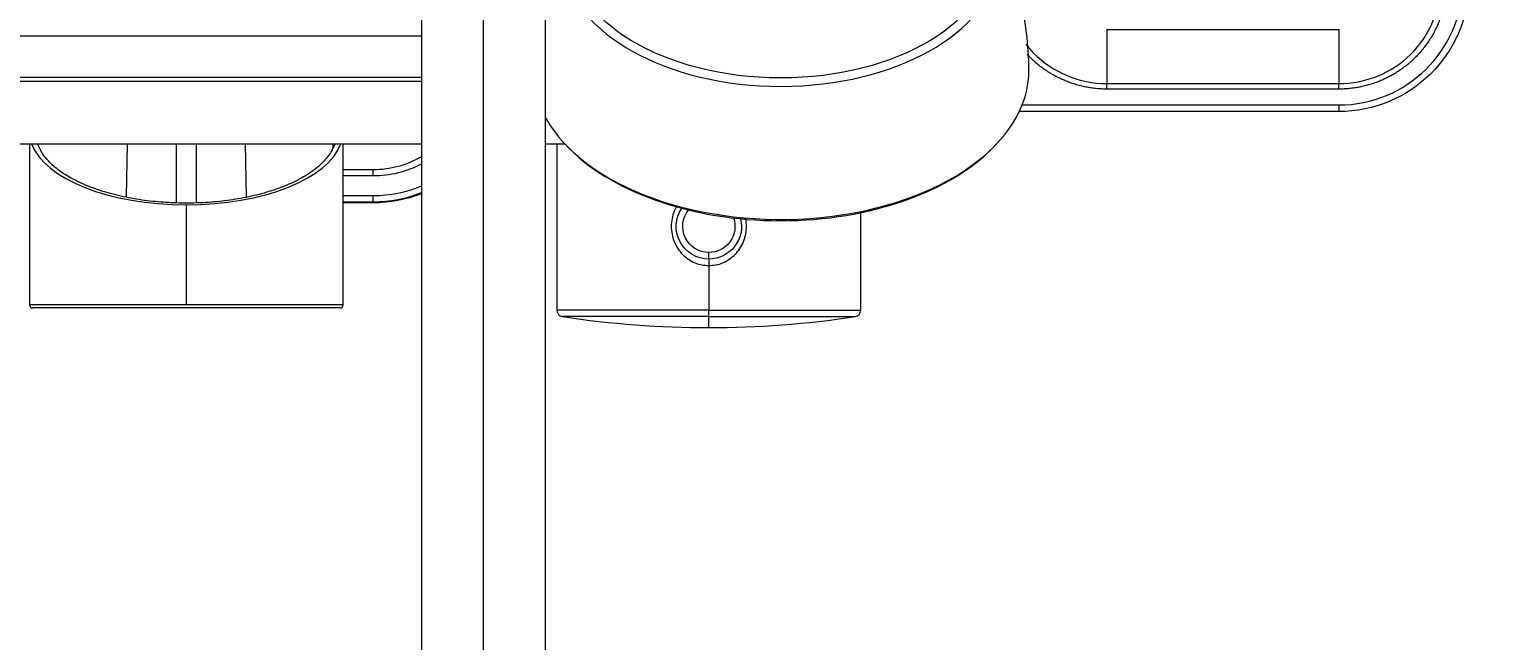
# Model space of a CAD drawing. Extents: x 4791 to 7950, y -233 to 2082.
# Drawn here: x 5791.8 to 6017.4, y 1688.6 to 1782.2 of the extents above; entities that cross this region are included whole.
import ezdxf

# ---------------------------------------------------------------- set-up
doc = ezdxf.new("R2010")
doc.units = 0
doc.header["$LTSCALE"] = 1.7
doc.header["$MEASUREMENT"] = 0
doc.header["$PDMODE"] = 3
doc.header["$PDSIZE"] = -10
doc.layers.get('0').update_dxf_attribs({"linetype": 'CONTINUOUS'})
doc.layers.get('DEFPOINTS').update_dxf_attribs({"linetype": 'CONTINUOUS'})
doc.layers.add('1', color=7, linetype='CONTINUOUS', true_color=0xffffff)
doc.styles.add('Daelim Dimension', font='')
doc.styles.get('Daelim Dimension').set_extended_font_data('나눔고딕')
doc.dimstyles.new('DEFAULT', dxfattribs={"dimscale": 2, "dimtxt": 2, "dimasz": 2, "dimexe": 0, "dimexo": 2, "dimgap": 1, "dimtad": 1, "dimdec": 1, "dimzin": 9, "dimdsep": 46, "dimtxsty": 'Daelim Dimension', "dimcen": 0.5, "dimclrd": 252, "dimclre": 252, "dimclrt": 3, "dimadec": 1, "dimazin": 0, "dimtfac": 1, "dimtdec": 1, "dimtix": 1, "dimtmove": 0, "dimatfit": 3, "dimfxl": 1, "dimtolj": 1, "dimtzin": 1, "dimlwd": 9, "dimlwe": 9, "dimarcsym": 0})

# ---------------------------------------------------------------- blocks, each defined once
blk = doc.blocks.new('*D14')
at = {"color": 5, "lineweight": 9, "ltscale": 0.5, "transparency": 16777216}
for p, q in [((5942.8, 1909.6), (6156.08, 1909.6)), ((6154.08, 1319.25), (6154.08, 1901.6)), ((5865.3, 1311.25), (6156.08, 1311.25))]:
    blk.add_line(p, q, dxfattribs=at)
at = {"color": 5, "ltscale": 0.5, "transparency": 16777216}
for points in [[(6152.74, 1901.6), (6155.41, 1901.6), (6154.08, 1909.6)], [(6152.74, 1319.25), (6155.41, 1319.25), (6154.08, 1311.25)]]:
    blk.add_solid(points, dxfattribs=at)
at = {"layer": 'DEFPOINTS', "color": 0, "ltscale": 0.5, "transparency": 16777216}
for p in [(5938.8, 1909.6), (6154.08, 1909.6), (5861.3, 1311.25)]:
    blk.add_point(p, dxfattribs=at)
at = {"color": 7, "ltscale": 0.5, "transparency": 16777216, "insert": (6141.19, 1610.42), "char_height": 20, "attachment_point": 5, "rotation": 90, "style": 'Daelim Dimension'}
blk.add_mtext('\\A1;598', dxfattribs=at)

msp = doc.modelspace()

# ---------------------------------------------------------------- linework, layer by layer
at = {"layer": '1', "color": 7, "linetype": 'Continuous', "lineweight": 18}
for p, q in [((5851.8, 1814.99), (5851.8, 1479.99)), ((5870.8, 1479.99), (5870.8, 1814.99)), ((5992.23, 1769.6), (5943.32, 1769.6)), ((5496.49, 1764.65), (5851.8, 1764.65)), ((5791.8, 1764.65), (5791.8, 1740)), ((5806.74, 1764.65), (5806.59, 1756.57)), ((5825.01, 1756.5), (5824.87, 1764.65)), ((5839.8, 1740), (5839.8, 1764.65)), ((5870.8, 1764.65), (5873.74, 1764.65)), ((5872.55, 1764.65), (5872.55, 1739.16)), ((5839.8, 1760.72), (5844.42, 1760.72)), ((5844.42, 1755.6), (5839.8, 1755.6)), ((5919.05, 1739.16), (5919.05, 1754.1)), ((5895.8, 1747), (5895.8, 1746)), ((5839.3, 1739.5), (5792.3, 1739.5))]:
    msp.add_line(p, q, dxfattribs=at)
at = {"layer": '1', "color": 7, "linetype": 'Continuous', "lineweight": 13}
for p, q in [((5861.3, 1480.65), (5861.3, 1815.65)), ((5490.99, 1781.21), (5851.8, 1781.21)), ((5956.71, 1782.17), (5956.71, 1773.87)), ((5956.71, 1782.17), (5992.23, 1782.17)), ((5992.23, 1782.17), (5992.23, 1773.87)), ((5490.99, 1774.87), (5851.8, 1774.87)), ((5851.8, 1774.2), (5490.99, 1774.2)), ((5956.71, 1773.03), (5956.71, 1773.87)), ((5956.71, 1773.87), (5992.23, 1773.87)), ((5992.23, 1773.03), (5992.23, 1773.87)), ((5992.23, 1773.03), (5956.71, 1773.03)), ((5943.75, 1770.6), (5992.23, 1770.6)), ((5992.23, 1770.6), (5992.23, 1769.6)), ((5496.49, 1764.66), (5851.8, 1764.66)), ((5870.8, 1764.66), (5873.74, 1764.66)), ((5844.42, 1759.72), (5844.42, 1760.72)), ((5844.42, 1759.72), (5839.8, 1759.72)), ((5839.8, 1756.72), (5844.42, 1756.72)), ((5844.42, 1755.72), (5839.8, 1755.72)), ((5844.42, 1755.72), (5844.42, 1756.72)), ((5844.42, 1755.6), (5844.42, 1755.72)), ((5815.8, 1755.31), (5815.8, 1740)), ((5895.8, 1747), (5895.8, 1748)), ((5895.8, 1746), (5895.8, 1739.16)), ((5815.8, 1740), (5791.8, 1740)), ((5839.8, 1740), (5815.8, 1740)), ((5895.8, 1739.16), (5872.55, 1739.16)), ((5895.8, 1738.17), (5873.4, 1738.17)), ((5895.8, 1738.17), (5895.8, 1739.16)), ((5895.8, 1739.16), (5919.05, 1739.16)), ((5895.8, 1736.5), (5895.8, 1738.17)), ((5895.8, 1738.17), (5918.2, 1738.17))]:
    msp.add_line(p, q, dxfattribs=at)
for centre, radius, end in [((5992.23, 1789.6), 19, 359), ((5844.42, 1775.6), 18.88, 293.0204)]:
    msp.add_arc(centre, radius, 270, end, dxfattribs=at)
at = {"layer": '1', "color": 7, "linetype": 'Continuous', "lineweight": 18, "extrusion": (0, 0, -1)}
for centre, radius, start, end in [((-5992.23, 1789.6), 20, 181, 270), ((-5844.42, 1775.6), 20, 248.3396, 270), ((-5895.8, 1752), 5, 270, 33.8794), ((-5895.8, 1752), 5, 166.3819, 270)]:
    msp.add_arc(centre, radius, start, end, dxfattribs=at)
at = {"layer": '1', "color": 7, "linetype": 'Continuous', "lineweight": 18}
for centre, radius, start, end in [((5844.42, 1775.6), 14.88, 270, 299.7441), ((5792.3, 1740), 0.5, 180, 270), ((5839.3, 1740), 0.5, 270, 0), ((5873.55, 1739.16), 1, 180, 261.4696), ((5895.8, 1887.5), 151, 261.4696, 270), ((5895.8, 1887.5), 151, 270, 278.5304), ((5918.05, 1739.16), 1, 278.5304, 0)]:
    msp.add_arc(centre, radius, start, end, dxfattribs=at)
at = {"layer": '1', "color": 7, "linetype": 'Continuous', "lineweight": 13, "extrusion": (0, 0, -1)}
for centre, radius, start, end in [((-5844.42, 1775.6), 15.88, 242.2974, 270), ((-5844.42, 1775.6), 19.88, 248.1992, 270), ((-5895.8, 1752), 4, 270, 39.0881), ((-5895.8, 1752), 4, 161.1281, 270)]:
    msp.add_arc(centre, radius, start, end, dxfattribs=at)
at = {"layer": '1', "color": 7, "linetype": 'Continuous', "lineweight": 13}
msp.add_ellipse((5906.8, 1794.17), major_axis=(32.28, 0), ratio=0.601815, dxfattribs=at)
msp.add_ellipse((5906.8, 1793.49), major_axis=(33.3, 0), ratio=0.601815, start_param=3.216248, end_param=6.211848, dxfattribs=at)
at = {"layer": '1', "color": 7, "linetype": 'Continuous', "lineweight": 18}
for centre, major_axis, ratio, start_param, end_param in [((5906.8, 1775.93), (-38, 0), 0.601815, 0.325862, 3.144054), ((5815.8, 1766.5), (24, 0), 0.466308, 3.307331, 4.712389), ((5815.8, 1766.5), (24, 0), 0.466308, 4.712389, 6.117447), ((5906.8, 1775.56), (37.7, 0), 0.601815, 3.646832, 5.777946)]:
    msp.add_ellipse(centre, major_axis=major_axis, ratio=ratio, start_param=start_param, end_param=end_param, dxfattribs=at)
for points, degree, knots in [([(5944.8, 1775.92), (5944.79, 1777.84), (5944.54, 1781.8), (5943.4, 1787.89), (5941.35, 1794.15), (5939.38, 1798.16), (5938.22, 1800.14)], 3, [0, 0, 0, 0, 0.225829, 0.46905, 0.727974, 1, 1, 1, 1]), ([(6008.8, 1789.3), (6008.74, 1786.08), (6007.44, 1783.05), (6006.13, 1780.02), (6003.84, 1777.77), (6001.51, 1775.49), (5995.49, 1773.03), (5992.23, 1773.03)], 2, [0, 0, 0, 0.25, 0.25, 0.5, 0.5, 0.75, 1, 1, 1]), ([(5956.71, 1773.03), (5953.42, 1773.03), (5950.3, 1774.34), (5947.19, 1775.64), (5944.89, 1777.98), (5944.73, 1778.14), (5944.58, 1778.31)], 2, [0, 0, 0, 0.48353, 0.48353, 0.96706, 0.96706, 1, 1, 1]), ([(5815.8, 1755.56), (5814.79, 1755.56), (5812.67, 1755.63), (5809.42, 1755.94), (5806.15, 1756.51), (5803.05, 1757.31), (5800.23, 1758.34), (5797.74, 1759.57), (5795.65, 1761.02), (5794.07, 1762.63), (5793.36, 1763.87), (5793.11, 1764.54), (5793.08, 1764.63)], 3, [0, 0, 0, 0, 0.102805, 0.212885, 0.322965, 0.433045, 0.543125, 0.653205, 0.763285, 0.873365, 0.983445, 1, 1, 1, 1]), ([(5814.3, 1755.66), (5814.3, 1756.95), (5814.3, 1759.96), (5814.3, 1762.96), (5814.3, 1764.67)], 3, [0, 0, 0, 0, 0.428796, 1, 1, 1, 1]), ([(5838.53, 1764.64), (5838.5, 1764.55), (5838.25, 1763.87), (5837.53, 1762.62), (5835.94, 1761.01), (5833.84, 1759.56), (5831.34, 1758.32), (5828.51, 1757.3), (5825.4, 1756.49), (5822.12, 1755.93), (5818.88, 1755.63), (5816.78, 1755.56), (5815.8, 1755.56)], 3, [0, 0, 0, 0, 0.01752, 0.127832, 0.238144, 0.348456, 0.458768, 0.569079, 0.679391, 0.789703, 0.900015, 1, 1, 1, 1]), ([(5817.3, 1764.67), (5817.3, 1762.96), (5817.3, 1759.97), (5817.3, 1756.98), (5817.3, 1755.7)], 3, [0, 0, 0, 0, 0.57357, 1, 1, 1, 1])]:
    msp.add_open_spline(points, degree=degree, knots=knots, dxfattribs=at)
at = {"layer": '1', "color": 7, "linetype": 'Continuous', "lineweight": 13}
for points, knots in [([(5992.23, 1773.87), (5996.31, 1773.87), (6000.29, 1775.49), (6006.14, 1781.2), (6007.88, 1785.25), (6007.95, 1789.31)], [0, 0, 0, 0, 0.5, 0.5, 1, 1, 1, 1]), ([(5944.34, 1779.89), (5944.71, 1779.42), (5945.1, 1778.97), (5948.46, 1775.57), (5952.56, 1773.87), (5956.71, 1773.87)], [0, 0, 0, 0, 0.124486, 0.124486, 1, 1, 1, 1]), ([(5890.89, 1755.12), (5890.74, 1754.87), (5890.26, 1753.89), (5889.89, 1752), (5890.28, 1750), (5891.02, 1748.6), (5891.75, 1747.68), (5892.64, 1746.94), (5893.65, 1746.39), (5894.72, 1746.06), (5895.45, 1746.02), (5895.8, 1746)], [0, 0, 0, 0, 0.07152, 0.261237, 0.450954, 0.546423, 0.641133, 0.734039, 0.824612, 0.915626, 1, 1, 1, 1]), ([(5895.8, 1746), (5896.15, 1746.02), (5896.89, 1746.06), (5897.95, 1746.39), (5898.96, 1746.94), (5899.85, 1747.68), (5900.59, 1748.6), (5901.32, 1750), (5901.63, 1751.59), (5901.52, 1752.77), (5901.45, 1753.14)], [0, 0, 0, 0, 0.101667, 0.21126, 0.320348, 0.432245, 0.546317, 0.661299, 0.889795, 1, 1, 1, 1])]:
    msp.add_open_spline(points, degree=3, knots=knots, dxfattribs=at)
at = {"layer": '1', "color": 7, "linetype": 'Continuous', "lineweight": 18}
msp.add_open_spline([(5838.27, 1764.67), (5838.25, 1764.36), (5838.21, 1764.04), (5838.13, 1763.73)], degree=3, dxfattribs=at)

# ---------------------------------------------------------------- dimensions: what is measured, and where the dimension line sits
at = {"color": 5, "ltscale": 0.5}
dim = msp.add_linear_dim(base=(6154.08, 1909.6), p1=(5861.3, 1311.25), p2=(5938.8, 1909.6), angle=90, dimstyle='DEFAULT', override={"dimtxt": 10, "dimasz": 4, "dimexe": 1, "dimdec": 0, "dimclrd": 5, "dimclre": 5, "dimclrt": 7}, dxfattribs=at)
dim.commit()
dim.dimension.update_dxf_attribs({"geometry": '*D14', "text_midpoint": (6141.19, 1610.42)})

doc.saveas('drawing.dxf')
